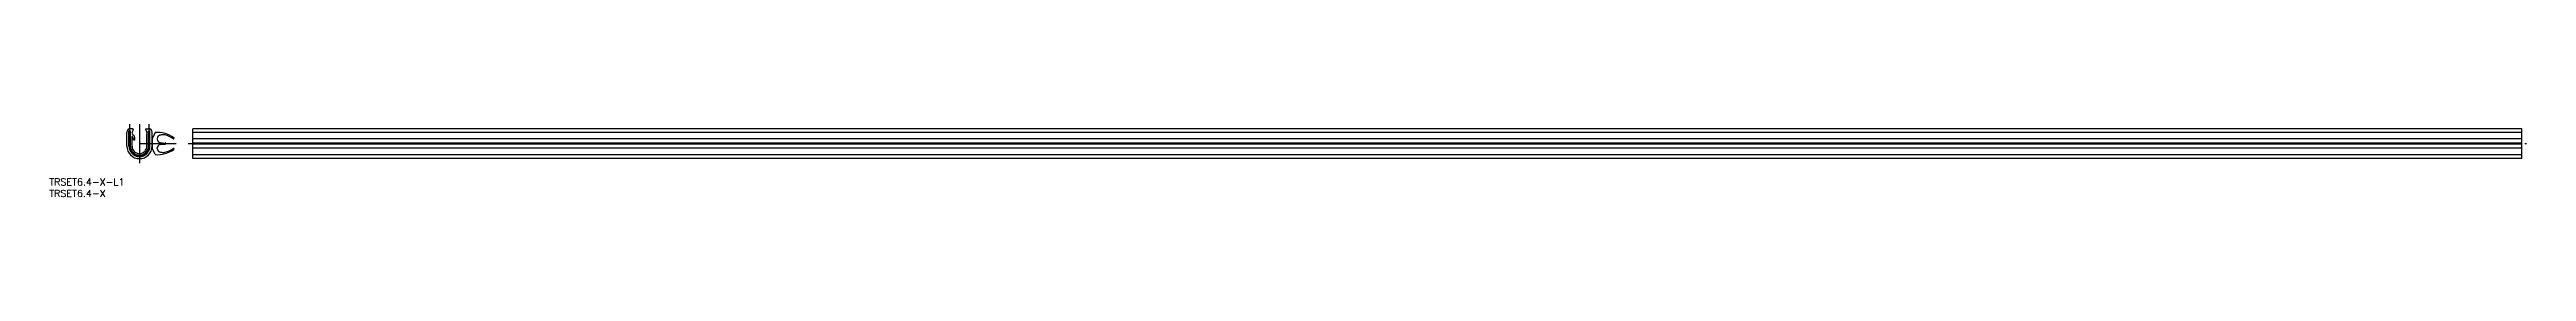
# Model space of a CAD drawing. Extents: x -39 to 1025, y -23 to 8.
import ezdxf

# ---------------------------------------------------------------- set-up
doc = ezdxf.new("R2010")
doc.units = 0
doc.linetypes.add('CENTER', pattern=[50.8, 31.75, -6.35, 6.35, -6.35])
doc.layers.get('0').update_dxf_attribs({"linetype": 'CONTINUOUS'})
doc.layers.add('CENTER', color=1, linetype='CENTER')
doc.styles.get("Standard").update_dxf_attribs({"font": 'txt.shx', "height": 3, "bigfont": 'bigfont.shx'})

# ---------------------------------------------------------------- blocks, each defined once
blk = doc.blocks.new('*U5')
at = {"color": 7, "linetype": 'CONTINUOUS'}
blk.add_text('TRSET6.4-X-L1', height=3, dxfattribs=at).set_placement((-38.7, -18))
blk = doc.blocks.new('*U6')
at = {"color": 7, "linetype": 'CONTINUOUS'}
blk.add_text('TRSET6.4-X', height=3, dxfattribs=at).set_placement((-38.7, -23))

msp = doc.modelspace()

# ---------------------------------------------------------------- linework, layer by layer
at = {"color": 7, "linetype": 'CONTINUOUS'}
for p, q in [((-5.4, -1.1), (-5.4, 4.9)), ((-3.9, 5.4), (-4.5, 5.4)), ((-4.5, -1.1), (-4.5, 5.4)), ((-2.9, 6.4), (-3.9, 6.4)), ((-3.9, -1.1), (-3.9, 5.4)), ((-3.2, -1.1), (-3.2, 3)), ((2.9, 6.4), (3.9, 6.4)), ((3.2, -1.1), (3.2, 4.4)), ((3.2, -1.1), (3.2, 3)), ((3.9, -1.1), (3.9, 5.4)), ((3.9, 5.4), (4.5, 5.4)), ((4.5, -1.1), (4.5, 5.4)), ((5.4, -1.1), (5.4, 4.9)), ((6.8, 4.8), (5.4, 2)), ((5.4, 2), (5.4, -2)), ((5.4, 1.5), (5.4, -1.5)), ((7.6, 2.1), (7.6, 1.9)), ((8.9, 0.4), (11.1, 0.2)), ((1022.9, 6.4), (22.9, 6.4)), ((22.9, -6.4), (22.9, 6.4)), ((1022.9, 4.8), (22.9, 4.8)), ((1022.9, 2), (22.9, 2)), ((1022.9, 0.2), (22.9, 0.2)), ((1022.9, -6.4), (1022.9, 6.4)), ((6.8, -4.7), (5.4, -2)), ((7.6, -2.1), (7.6, -1.9)), ((8.9, -0.4), (11.1, -0.2)), ((1022.9, -0.2), (22.9, -0.2)), ((1022.9, -2), (22.9, -2)), ((1022.9, -4.8), (22.9, -4.8)), ((1022.9, -6.4), (22.9, -6.4))]:
    msp.add_line(p, q, dxfattribs=at)
for centre, radius, start, end in [((-3.9, 4.9), 1.5, 90, 180), ((5.2, 2.9), 8.58, 158.1048, 169.5705), ((-2.7, 4.4), 0.5, 180, 220.7151), ((-3.2, 3), 0.05, 35.6652, 180), ((-4.6, 2), 2.65, 355.686, 54.2961), ((-4.2, 1.8), 1.64, 359.8526, 48.6873), ((-3, 6.2), 0.25, 335.2971, 85.468), ((-2.3, 1.8), 0.285, 179.8526, 355.686), ((3, 6.2), 0.25, 94.532, 204.7029), ((-5.2, 2.9), 8.58, 10.4295, 21.8952), ((3.9, 4.9), 1.5, 0, 90), ((7.6, -7.4), 12.2, 54.1648, 93.8048), ((9.1, 2.1), 1.5, 107.2246, 180), ((9.1, 1.9), 1.5, 180, 262.9522), ((10.2, -1.5), 5.29, 92.1669, 107.2246), ((10.1, 0.8), 3, 75.6784, 92.1669), ((8, -7.6), 11.7, 56.0512, 75.6784), ((11.1, 0), 0.25, 270, 90), ((14.6, 2.3), 0.25, 234.1648, 54.1648), ((0, -1.1), 5.4, 180, 0), ((0, -1.1), 4.5, 180, 0), ((0, -1.1), 3.9, 180, 0), ((0, -1.1), 3.2, 180, 0), ((7.6, 7.4), 12.2, 266.1952, 305.8352), ((9.1, -1.9), 1.5, 97.0478, 180), ((9.1, -2.1), 1.5, 180, 252.7754), ((10.2, 1.5), 5.29, 252.7754, 267.8331), ((10.1, -0.8), 3, 267.8331, 284.3216), ((8, 7.6), 11.7, 284.3216, 303.9488), ((14.6, -2.3), 0.25, 305.8352, 125.8352)]:
    msp.add_arc(centre, radius, start, end, dxfattribs=at)
at = {"layer": 'CENTER', "color": 1, "linetype": 'CENTER'}
for p, q in [((-4.2, -1.1), (-4.2, 8.4)), ((0, 8.4), (0, -8.4)), ((0, 0), (15.8, 0)), ((4.2, -1.1), (4.2, 8.4)), ((20.9, 0), (1024.9, 0))]:
    msp.add_line(p, q, dxfattribs=at)
msp.add_arc((0, -1.1), 4.2, 180, 0, dxfattribs=at)

# ---------------------------------------------------------------- block references
at = {"color": 7, "linetype": 'CONTINUOUS'}
for name in ['*U5', '*U6']:
    msp.add_blockref(name, (0, 0), dxfattribs=at)

doc.saveas('drawing.dxf')
